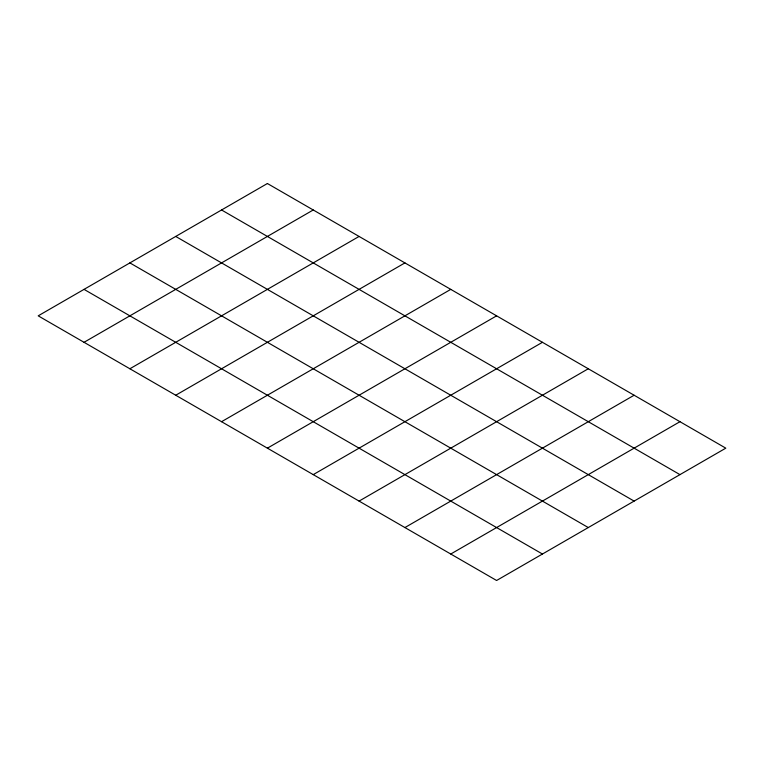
<?xml version="1.0" encoding="UTF-8"?>
<svg xmlns="http://www.w3.org/2000/svg" width="764" height="764" viewBox="0 0 764 764"><rect width="100%" height="100%" fill="white"/><g stroke="black" fill="none" stroke-linecap="round" stroke-linejoin="round"><path stroke-width="1.15" d="M84.04 342.301L313.24 209.976M129.88 368.764L359.08 236.439M175.72 395.236L404.92 262.902M221.56 421.699L450.76 289.375M267.4 448.162L496.6 315.838M313.24 474.625L542.44 342.301M359.08 501.098L588.28 368.764M404.92 527.561L634.12 395.236M450.76 554.024L679.96 421.699M221.56 209.976L679.96 474.625M175.72 236.439L634.12 501.098M129.88 262.902L588.28 527.561M84.04 289.375L542.44 554.024M267.4 183.513L38.2 315.838L496.6 580.487L725.8 448.162L267.4 183.513"/></g></svg>
